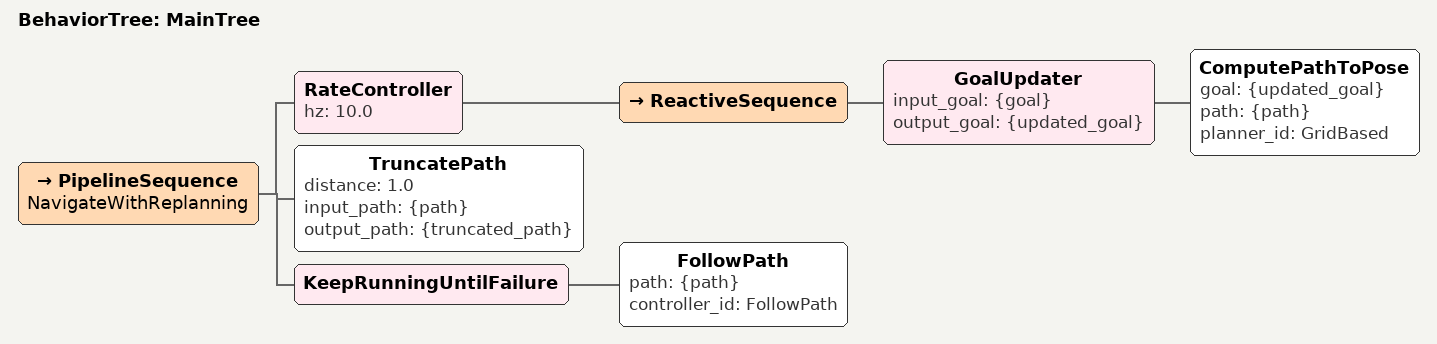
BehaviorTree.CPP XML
<!--
  This Behavior Tree replans the global path periodically at 1 Hz, and has
  recovery actions. Obtained from the official Nav2 package
-->
<root main_tree_to_execute="MainTree">
  <BehaviorTree ID="MainTree">
    <PipelineSequence name="NavigateWithReplanning">
      <RateController hz="10.0">
        <ReactiveSequence>
          <GoalUpdater input_goal="{goal}" output_goal="{updated_goal}">
            <ComputePathToPose goal="{updated_goal}" path="{path}" planner_id="GridBased"/>
          </GoalUpdater>
        </ReactiveSequence>
      </RateController>
      <TruncatePath distance="1.0" input_path="{path}" output_path="{truncated_path}"/>
      <KeepRunningUntilFailure>
        <FollowPath path="{path}" controller_id="FollowPath"/>
      </KeepRunningUntilFailure>
    </PipelineSequence>
  </BehaviorTree>
</root>
